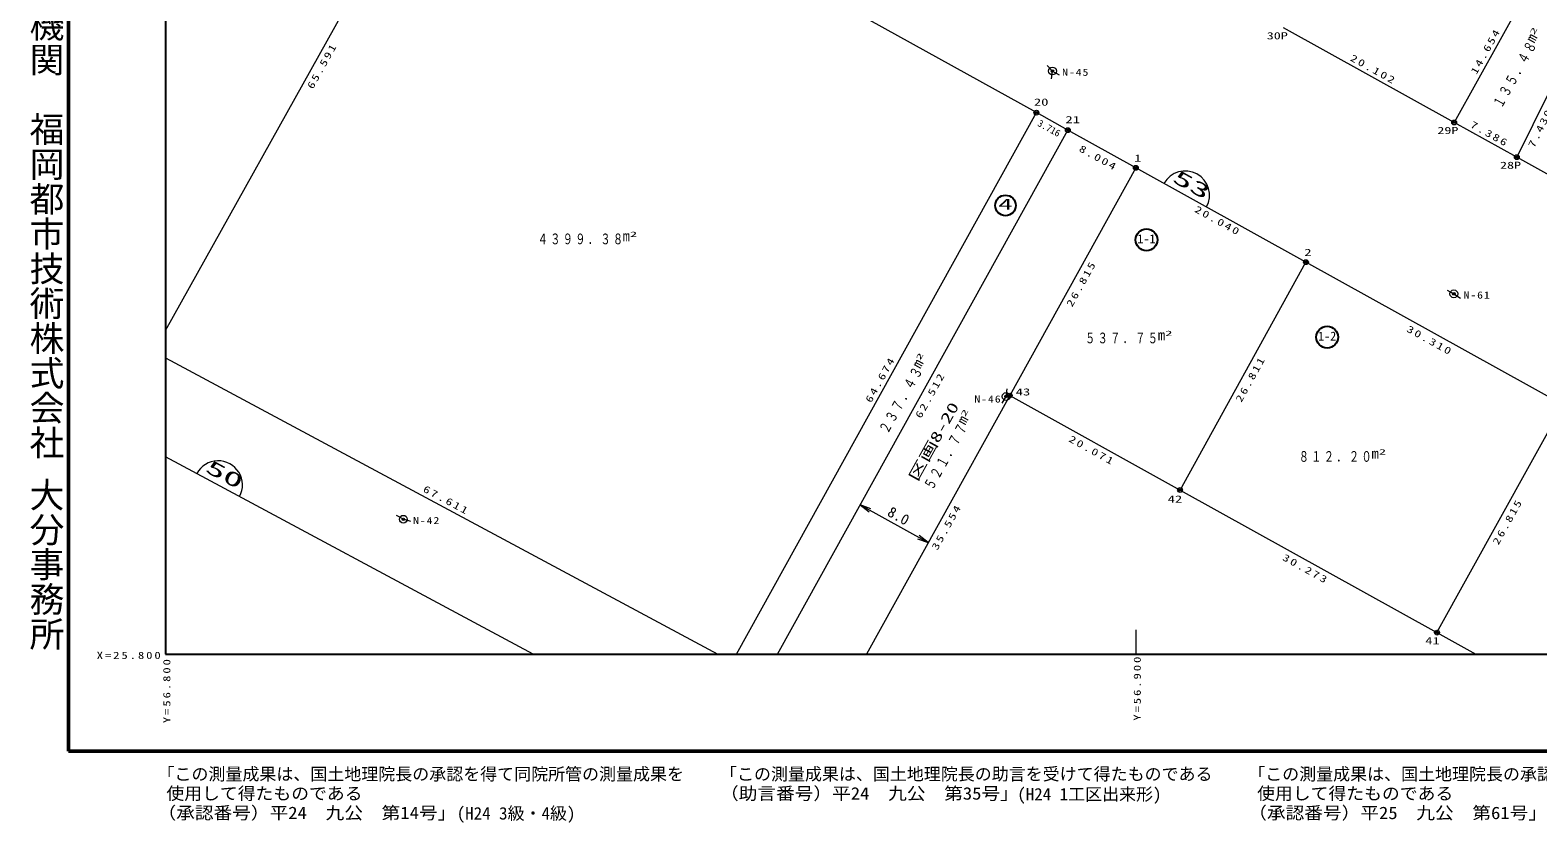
# Model space of a CAD drawing. Units: millimetres, scale not verified. Extents: x 56786042 to 57254500, y 25771750 to 26117216.
# Drawn here: x 56786042 to 56941402, y 25782630 to 25864273 of the extents above; entities that cross this region are included whole.
import ezdxf
from ezdxf.enums import TextEntityAlignment as Align

# ---------------------------------------------------------------- set-up
doc = ezdxf.new("R2010")
doc.units = ezdxf.units.MM
doc.header["$LTSCALE"] = 500
doc.header["$PDMODE"] = 32
doc.header["$PDSIZE"] = 250
doc.layers.add('レイヤ1', color=7, linetype='Continuous', lineweight=13)
doc.layers.add('基準点', color=7, linetype='Continuous', lineweight=13)
doc.styles.add('@ＭＳ ゴシック', font='')
doc.styles.add('ＭＳ ゴシック', font='')
doc.styles.add('ＭＳ 明朝', font='')
doc.styles.get('@ＭＳ ゴシック').set_extended_font_data('@MS Gothic')
doc.styles.get('ＭＳ ゴシック').set_extended_font_data('MS Gothic')
doc.styles.get('ＭＳ 明朝').set_extended_font_data('MS Mincho')

# ---------------------------------------------------------------- blocks, each defined once
blk = doc.blocks.new('open_arrow')
at = {"color": 0, "linetype": 'Continuous', "lineweight": -2}
blk.add_lwpolyline([(7.5, 1.25), (0, 0), (7.5, -1.25)], dxfattribs=at)

msp = doc.modelspace()

# ---------------------------------------------------------------- linework, layer by layer
at = {"layer": 'レイヤ1', "lineweight": 50}
for p, q in [((56790000, 26110000), (56790000, 25790000)), ((56790000, 25790000), (57210000, 25790000))]:
    msp.add_line(p, q, dxfattribs=at)
at = {"layer": 'レイヤ1', "lineweight": 25}
for p, q in [((56800000, 26100000), (56800000, 25800000)), ((56800000, 25800000), (57200000, 25800000))]:
    msp.add_line(p, q, dxfattribs=at)
at = {"layer": 'レイヤ1'}
for p, q in [((56800000, 25833331.1), (56830698, 25888487)), ((56889730, 25855780), (56830698, 25888487)), ((56939888, 25867584), (56932780, 25854769)), ((56932780, 25854769), (56915204, 25864524)), ((56942544, 25857840), (56939239, 25851186)), ((56858815.2, 25800000), (56889730, 25855780)), ((56892976, 25853972), (56889730, 25855780)), ((56863046.5, 25800000), (56892976, 25853972)), ((56899977, 25850092), (56892976, 25853972)), ((56939239, 25851186), (56932780, 25854769)), ((56962560, 25838254), (56939239, 25851186)), ((56899977, 25850092), (56886980, 25826637)), ((56917505, 25840377), (56899977, 25850092)), ((56904537, 25816911), (56917505, 25840377)), ((56944011, 25825676), (56917505, 25840377)), ((56800000, 25830531.2), (56856912, 25800000)), ((56886980, 25826637), (56872212.5, 25800000)), ((56886980, 25826637), (56904537, 25816911)), ((56931009, 25802224), (56944011, 25825676)), ((56837889.4, 25800000), (56800000, 25820326)), ((56904537, 25816911), (56931009, 25802224)), ((56871575.5, 25815380.4), (56878585, 25811494.4)), ((56931009, 25802224), (56935020.6, 25800000))]:
    msp.add_line(p, q, dxfattribs=at)
at = {"layer": 'レイヤ1', "lineweight": 18}
msp.add_line((56900000, 25800000), (56900000, 25802500), dxfattribs=at)
at = {"layer": 'レイヤ1'}
for centre in [(56889730, 25855780), (56892976, 25853972), (56932780, 25854769), (56939239, 25851186), (56899977, 25850092), (56917505, 25840377), (56886980, 25826637), (56904537, 25816911), (56931009, 25802224)]:
    msp.add_circle(centre, 250, dxfattribs=at)
at = {"layer": 'レイヤ1', "lineweight": 25}
for centre, radius in [((56886547.1, 25846219.3), 1060.7), ((56901073.5, 25842680.1), 1126.7), ((56919691.9, 25832656.5), 1126.7)]:
    msp.add_circle(centre, radius, dxfattribs=at)
at = {"layer": 'レイヤ1', "lineweight": 18}
for centre, start, end in [((56905064, 25847272.5), 331.00232, 151.00232), ((56805421.4, 25817417.6), 331.7884, 151.7884)]:
    msp.add_arc(centre, 2500, start, end, dxfattribs=at)
at = {"layer": 'レイヤ1'}
for p in [(56889730, 25855780), (56892976, 25853972), (56932780, 25854769), (56939239, 25851186), (56899977, 25850092), (56917505, 25840377), (56886980, 25826637), (56904537, 25816911), (56931009, 25802224)]:
    msp.add_point(p, dxfattribs=at)
at = {"layer": '基準点'}
for p, q in [((56890844.8, 25860650.2), (56891385.6, 25860060.7)), ((56891272.7, 25859268.7), (56891385.6, 25860060.7)), ((56891385.6, 25860060.7), (56892085.2, 25859672.6)), ((56932045.8, 25837502.7), (56932745.3, 25837114.6)), ((56932745.3, 25837114.6), (56933416.6, 25836679.4)), ((56886606.6, 25826541.1), (56886719.5, 25827333.1)), ((56886218.6, 25825841.5), (56886606.6, 25826541.1)), ((56824502.8, 25813900.5), (56823797.9, 25814278.7)), ((56825267.4, 25813665), (56824502.8, 25813900.5))]:
    msp.add_line(p, q, dxfattribs=at)
for centre in [(56891386, 25860061), (56932745, 25837115), (56886607, 25826541), (56824503, 25813900)]:
    msp.add_circle(centre, 400, dxfattribs=at)
for p in [(56891386, 25860061), (56932745, 25837115), (56886607, 25826541), (56824503, 25813900)]:
    msp.add_point(p, dxfattribs=at)

# ---------------------------------------------------------------- block references
at = {"layer": 'レイヤ1', "xscale": 155, "yscale": 155}
for p, rotation in [((56871575.5, 25815380.4), 331), ((56878585, 25811494.4), 151)]:
    msp.add_blockref('open_arrow', p, dxfattribs=dict(at, rotation=rotation))

# ---------------------------------------------------------------- texts
at = {"layer": 'レイヤ1'}
for s, height, rotation, style, p in [('作業機関\u3000福岡都市技術株式会社 大分事務所', 2629, 270, '@ＭＳ ゴシック', (56785626.1, 25873813.4)), ('m', 1100, 60.985, 'ＭＳ ゴシック', (56941318, 25862718.8)), ('3.716', 733.1, 330.882, 'ＭＳ ゴシック', (56889665.6, 25854273.6)), ('m', 1100, 61.004, 'ＭＳ ゴシック', (56878062.4, 25829181.9)), ('m', 1100, 61.004, 'ＭＳ ゴシック', (56882683.4, 25823379)), ('8.0', 1100, 330.996, 'ＭＳ ゴシック', (56874120.6, 25814026.6))]:
    msp.add_text(s, height=height, rotation=rotation, dxfattribs=dict(at, style=style)).set_placement(p, align=Align.BOTTOM_LEFT)
at = {"layer": 'レイヤ1', "style": 'ＭＳ ゴシック'}
for s, height, rotation, width, p in [('2', 549.9, 60.985, 2, (56941157.1, 25863665.7)), ('53', 1466, 331.002, 2, (56903426.4, 25848321.2)), ('2', 549.9, 61.004, 2, (56877901.2, 25830128.7)), ('区画8-20', 1100, 61.004, 1.5, (56877735.7, 25817546.3)), ('2', 549.9, 61.004, 2, (56882522.2, 25824325.9)), ('50', 1466, 331.788, 2, (56803769.6, 25818443.7))]:
    msp.add_text(s, height=height, rotation=rotation, dxfattribs=dict(at, width=width)).set_placement(p, align=Align.BOTTOM_LEFT)
for s, height, width, p in [('30P', 733.1, 1.45, (56913469.6, 25863110)), ('20', 733.1, 1.5, (56889475.9, 25856278.8)), ('21', 733.1, 1.5, (56892721.9, 25854470.8)), ('29P', 733.1, 1.45, (56931045.6, 25853355)), ('1', 733.1, 1.5, (56899808.8, 25850510.7)), ('28P', 733.1, 1.45, (56937504.6, 25849772)), ('4', 1100, 2, (56885797.1, 25845469.3)), ('2', 549.9, 2, (56847842.5, 25842805.5)), ('2', 733.1, 1.5, (56917336.8, 25840795.7)), ('2', 549.9, 2, (56902997.9, 25832601.4)), ('43', 733.1, 1.5, (56887599.9, 25826429.2)), ('2', 549.9, 2, (56925017.2, 25820399.2)), ('42', 733.1, 1.5, (56903260.5, 25815390.1)), ('41', 733.1, 1.5, (56929798.6, 25800798.6)), (' 使用して得たものである', 1283, 1.05, (56799164.2, 25784630.9)), ('（助言番号）平24\u3000九公\u3000第35号」', 1283, 1.1, (56857129.2, 25784632.1)), (' 使用して得たものである', 1283, 1.05, (56911558.9, 25784628.9)), ('（承認番号）平24\u3000九公\u3000第14号」', 1283, 1.1, (56799164.2, 25782630.9)), ('（承認番号）平25\u3000九公\u3000第61号」', 1283, 1.1, (56911558.9, 25782628.9))]:
    msp.add_text(s, height=height, dxfattribs=dict(at, width=width)).set_placement(p, align=Align.BOTTOM_LEFT)
at = {"layer": 'レイヤ1'}
for s, height, style, p in [('m', 1100, 'ＭＳ ゴシック', (56847092.5, 25842205.5)), ('1-1', 916.4, 'ＭＳ ゴシック', (56900136, 25842055.1)), ('m', 1100, 'ＭＳ ゴシック', (56902247.9, 25832001.4)), ('1-2', 916.4, 'ＭＳ ゴシック', (56918754.4, 25832031.5)), ('m', 1100, 'ＭＳ ゴシック', (56924267.2, 25819799.2)), ('「この測量成果は、国土地理院長の承認を得て同院所管の測量成果を', 1283, 'ＭＳ ゴシック', (56799164.2, 25786630.9)), ('「この測量成果は、国土地理院長の助言を受けて得たものである', 1283, 'ＭＳ ゴシック', (56857129.2, 25786632.1)), ('「この測量成果は、国土地理院長の承認を得て同院所管の測量成果を', 1283, 'ＭＳ ゴシック', (56911558.9, 25786628.9)), ('(H24 1工区出来形)', 1283, 'ＭＳ 明朝', (56887760, 25784550.7)), ('(H24 3級・4級)', 1283, 'ＭＳ 明朝', (56829999.2, 25782586.9))]:
    msp.add_text(s, height=height, dxfattribs=dict(at, style=style)).set_placement(p, align=Align.BOTTOM_LEFT)
at = {"layer": 'レイヤ1', "attachment_point": 7, "style": 'ＭＳ ゴシック'}
for s, insert, char_height, rotation in [('\\T1.3;\\W1.35;14.654', (56935084.9, 25859642.1), 733.1, 60.985), ('\\T1.23;\\W0.7;１３５．４８', (56937680.1, 25856160.2), 1100, 60.985), ('\\T1.3;\\W1.35;65.591', (56815181.7, 25858141), 733.1, 60.901), ('\\T1.3;\\W1.35;20.102', (56921993.7, 25861172.7), 733.1, 330.969), ('\\T1.29;\\W1.35;7.430', (56941032.1, 25852098.4), 733.1, 63.587), ('\\T1.29;\\W1.35;7.386', (56934361, 25854309), 733.1, 330.982), ('\\T1.29;\\W1.35;8.004', (56894044, 25851839.5), 733.1, 331.004), ('\\T1.3;\\W1.35;20.040', (56905958.6, 25845582.3), 733.1, 331.002), ('\\T1.3;\\W1.35;26.815', (56893421.9, 25835692.8), 733.1, 61.008), ('\\T1.3;\\W1.35;30.310', (56927802.9, 25833259.4), 733.1, 330.986), ('\\T1.3;\\W1.35;64.674', (56872707.2, 25825823.2), 733.1, 61.004), ('\\T1.3;\\W1.35;26.811', (56910862.1, 25825875.5), 733.1, 61.074), ('\\T1.23;\\W0.7;２３７．４３', (56874426.8, 25822622), 1100, 61.004), ('\\T1.3;\\W1.35;62.512', (56877848.3, 25824217.7), 733.1, 60.99), ('\\T1.23;\\W0.7;５２１．７７', (56879047.7, 25816819.2), 1100, 61.004), ('\\T1.3;\\W1.35;20.071', (56892990.1, 25821935.8), 733.1, 331.015), ('\\T1.3;\\W1.35;67.611', (56826447.7, 25816775.4), 733.1, 331.788), ('\\T1.3;\\W1.35;35.554', (56879539.2, 25810647.1), 733.1, 60.996), ('\\T1.3;\\W1.35;26.815', (56937347.3, 25811181.7), 733.1, 60.996), ('\\T1.3;\\W1.35;30.273', (56915004.7, 25809731), 733.1, 330.978), ('\\T1.31;\\W1.3;Y=56.800', (56800500, 25792900), 733.1, 90), ('\\T1.31;\\W1.3;Y=56.900', (56900500, 25793150), 733.1, 90)]:
    msp.add_mtext(s, dxfattribs=dict(at, insert=insert, char_height=char_height, rotation=rotation))
for s, insert, char_height in [('\\T1.23;\\W0.7;４３９９．３８', (56838342.5, 25842205.5), 1100), ('\\T1.23;\\W0.7;５３７．７５', (56894747.9, 25832001.4), 1100), ('\\T1.23;\\W0.7;８１２．２０', (56916767.2, 25819799.2), 1100), ('\\T1.31;\\W1.3;X=25.800', (56792900, 25799500), 733.1)]:
    msp.add_mtext(s, dxfattribs=dict(at, insert=insert, char_height=char_height))
at = {"layer": '基準点', "char_height": 733.1, "attachment_point": 7, "style": 'ＭＳ ゴシック'}
for s, insert in [('\\T1.17;\\W1.2;N-45', (56892386.5, 25859561)), ('\\T1.17;\\W1.2;N-61', (56933745.5, 25836615)), ('\\T1.17;\\W1.2;N-46', (56883344.5, 25825901.4)), ('\\T1.17;\\W1.2;N-42', (56825503.5, 25813400))]:
    msp.add_mtext(s, dxfattribs=dict(at, insert=insert))

doc.saveas('drawing.dxf')
